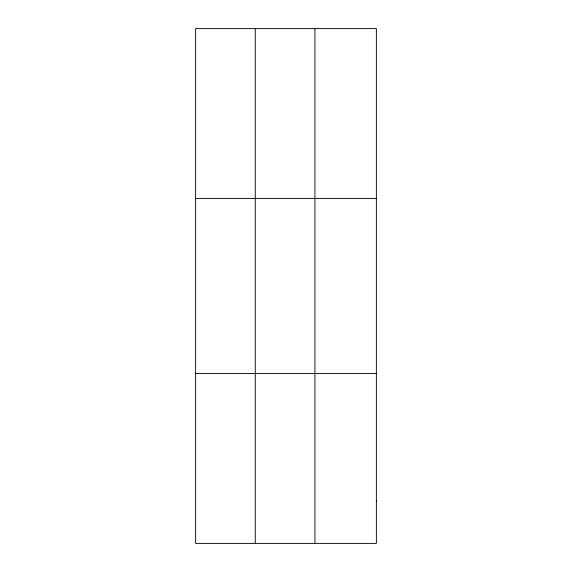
<?xml version="1.0" encoding="UTF-8"?>
<svg xmlns="http://www.w3.org/2000/svg" width="572" height="572" viewBox="0 0 572 572"><rect width="100%" height="100%" fill="white"/><g stroke="black" fill="none" stroke-linecap="round" stroke-linejoin="round"><path stroke-width="0.86" d="M195.624 198.484L376.376 198.484M195.624 373.516L376.376 373.516M314.922 28.6L314.922 543.4M255.269 28.6L255.269 543.4M376.376 500.929L376.376 543.4L195.624 543.4L195.624 28.6L376.376 28.6L376.376 500.929"/></g></svg>
